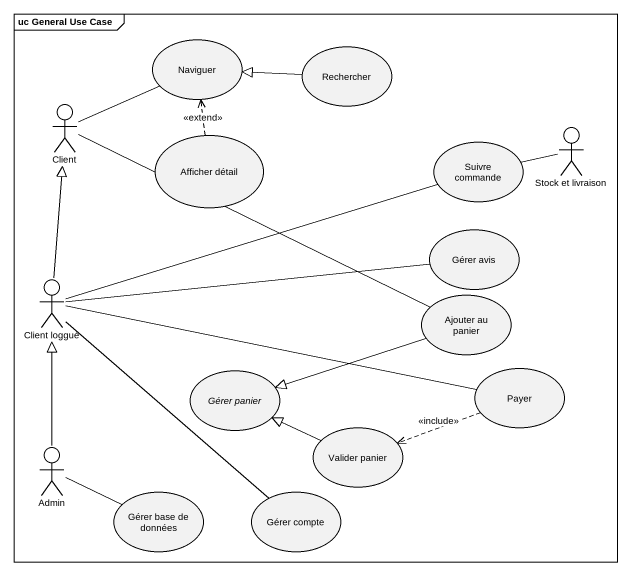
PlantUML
@startuml
mainframe uc General Use Case
usecase Naviguer
usecase Rechercher
actor Client
usecase "Afficher détail" as Afficher_détail
usecase "Suivre commande" as Suivre_commande
actor "Stock et livraison" as Stock_et_livraison
usecase "Gérer avis" as Gérer_avis
actor "Client loggué" as Client_loggué
usecase "Ajouter au panier" as Ajouter_au_panier
usecase "Gérer panier" as Gérer_panier
usecase Payer
usecase "Valider panier" as Valider_panier
actor Admin
usecase "Gérer base de données" as Gérer_base_de_données
usecase "Gérer compte" as Gérer_compte
Rechercher -left-|> Naviguer
Client -right- Naviguer
Client -right- Ajouter_au_panier
Afficher_détail .up.> Naviguer : <<extend>>
Stock_et_livraison -left- Suivre_commande
Client_loggué -up-|> Client
Client_loggué -right- Suivre_commande
Client_loggué -right- Gérer_avis
Ajouter_au_panier -left-|> Gérer_panier
Payer -left- Client_loggué
Payer .left.> Valider_panier : <<include>>
Valider_panier -left-|> Gérer_panier
Admin -up-|> Client_loggué
Admin -right- Gérer_base_de_données
Gérer_compte -up- Client_loggué
@enduml
